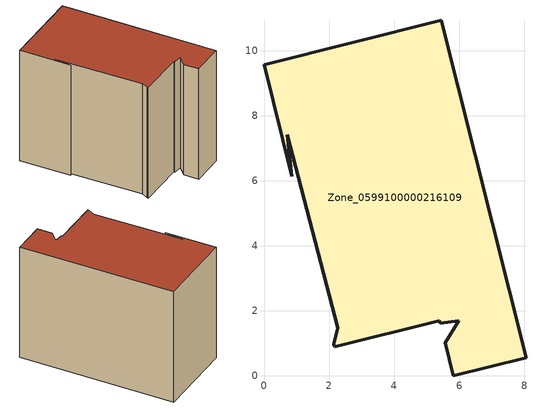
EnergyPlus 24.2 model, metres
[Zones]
Zone_0599100000216109
 floor ground (C_G): 2.17,0.89 2.15,0.97 2.26,1.48 0.71,7.41 0.86,6.14 0,9.57 5.45,10.94 8.05,0.56 5.82,0 5.56,1.01 5.99,1.69 5.41,1.61 5.39,1.7 z0
 wall outside (C_F): 5.45,10.94 0,9.57 0.86,6.14 0.71,7.41 2.26,1.48 2.15,0.97 2.17,0.89 5.39,1.7 5.41,1.61 5.99,1.69 5.56,1.01 5.82,0 8.05,0.56 5.45,10.94 z0:8.1
 roof outside (C_R): 2.17,0.89 5.39,1.7 5.41,1.61 5.99,1.69 5.56,1.01 5.82,0 8.05,0.56 5.45,10.94 0,9.57 0.86,6.14 0.71,7.41 2.26,1.48 2.15,0.97 z8.1
[BUILDING]
Pand.0599100000216109: North Axis=0; Terrain=City; Loads Convergence Tolerance Value=0.04; Temperature Convergence Tolerance Value=0.4; Solar Distribution=FullExterior; Maximum Number of Warmup Days=25; Minimum Number of Warmup Days=1
[Site:Location]
Rotterdam.The.Hague.AP_ZH_NLD Design_Conditions: Latitude=51.96; Longitude=4.45; Time Zone=1; Elevation=-4.5
[SITE:GROUNDTEMPERATURE:BUILDINGSURFACE]
18, 18, 18, 18, 18, 18, 18, 18, 18, 18, 18, 18
[MATERIAL] Thermal Absorptance=0.9; Solar Absorptance=0.7; Visible Absorptance=0.7
Name | Roughness | Thickness | Conductivity | Density | Specific Heat
G.TC.1975-1991 | MediumSmooth | 0.15 | 0.288461 | 540 | 1210
F.TC.1975-1991 | Rough | 0.3 | 0.230769 | 1920 | 840
R.TC.1975-1991 | MediumRough | 0.2 | 0.153846 | 1500 | 1000
[CONSTRUCTION]
C_G: G.TC.1975-1991
C_F: F.TC.1975-1991
C_R: R.TC.1975-1991
[ZONE]
Zone_0599100000216109: Type=1; Multiplier=1; Ceiling Height=Autocalculate; Volume=Autocalculate; Floor Area=autocalculate; Part of Total Floor Area=Yes
[ZONEINFILTRATION:DESIGNFLOWRATE]
Infil_Zone_0599100000216109: Zone or ZoneList or Space or SpaceList=Zone_0599100000216109; Schedule=AlwaysOn; Design Flow Rate Calculation Method=Flow/Area; Flow Rate per Floor Area=0.003; Constant Term Coefficient=1; Temperature Term Coefficient=0; Velocity Term Coefficient=0; Velocity Squared Term Coefficient=0
[HVACTEMPLATE:ZONE:IDEALLOADSAIRSYSTEM]
Zone_0599100000216109: Maximum Heating Supply Air Temperature=50; Minimum Cooling Supply Air Temperature=13; Maximum Heating Supply Air Humidity Ratio=0.0156; Minimum Cooling Supply Air Humidity Ratio=0.0077; Heating Limit=NoLimit; Cooling Limit=NoLimit; Dehumidification Control Type=ConstantSensibleHeatRatio; Cooling Sensible Heat Ratio=0.7; Dehumidification Setpoint=60; Humidification Control Type=None; Humidification Setpoint=30; Outdoor Air Method=None; Outdoor Air Flow Rate per Person=0.00944; Outdoor Air Flow Rate per Zone Floor Area=0; Outdoor Air Flow Rate per Zone=0; Demand Controlled Ventilation Type=None; Outdoor Air Economizer Type=NoEconomizer; Heat Recovery Type=None; Sensible Heat Recovery Effectiveness=0.7; Latent Heat Recovery Effectiveness=0.65
[ZONECONTROL:THERMOSTAT]
ThermostatControl_Zone_0599100000216109: Zone or ZoneList=Zone_0599100000216109; Control Type Schedule=DualSetpointControlType; Control 1=Thermostat_Zone_0599100000216109; Temperature Difference Between Cutout And Setpoint=0
[THERMOSTATSETPOINT:DUALSETPOINT]
Thermostat_Zone_0599100000216109: Heating Setpoint Temperature Schedule=HeatingSetpoint_Zone_0599100000216109; Cooling Setpoint Temperature Schedule=CoolingSetpoint_Zone_0599100000216109
[SCHEDULE:COMPACT]
HeatingSetpoint_Zone_0599100000216109: Through: 12/31, For: AllDays, Until: 24:00, 21
CoolingSetpoint_Zone_0599100000216109: Through: 12/31, For: AllDays, Until: 24:00, 24
DualSetpointControlType: Through: 12/31, For: AllDays, Until: 24:00, 4
AlwaysOn: Through: 12/31, For: AllDays, Until: 24:00, 1
